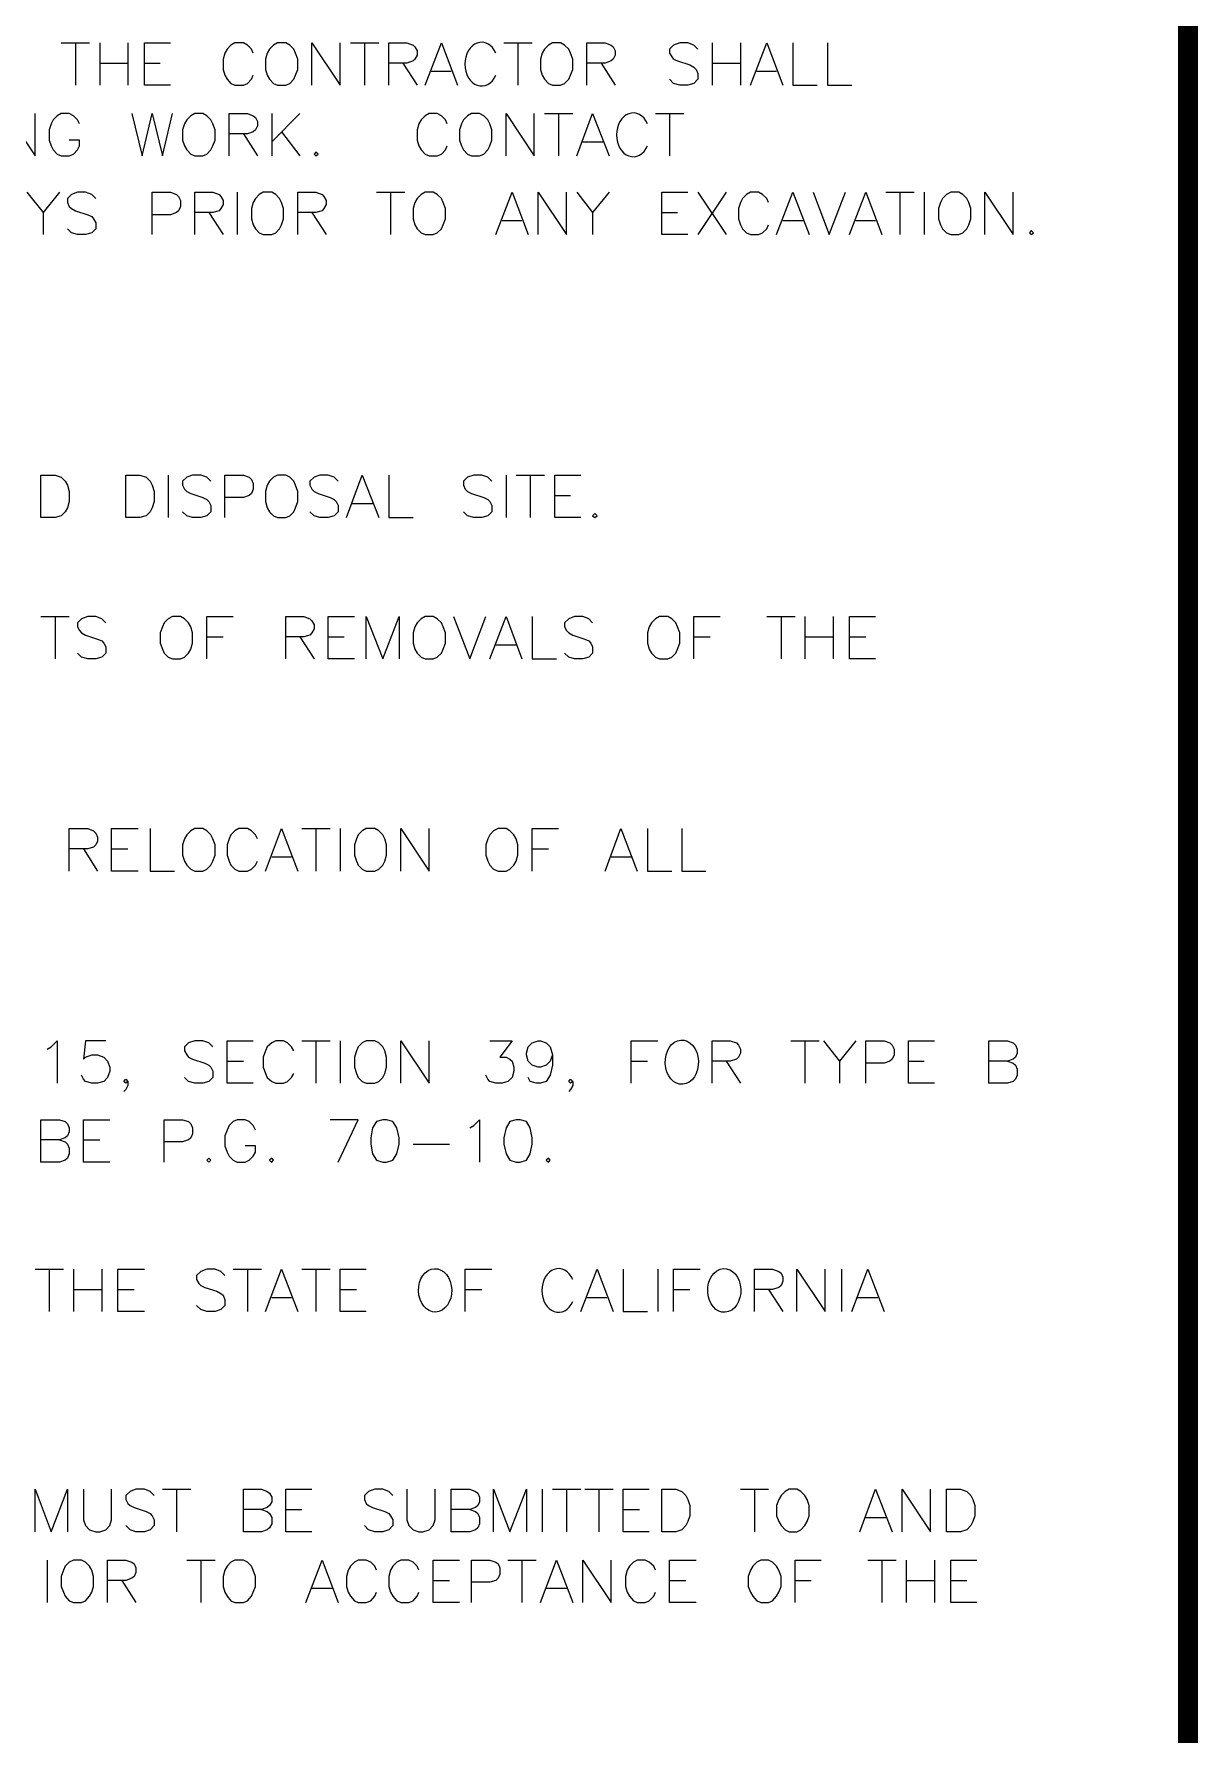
# Model space of a CAD drawing. Header units: millimetres. Extents: x -419 to 20046, y -14642 to 2638.
# Drawn here: x 33.227 to 35.421, y 10.324 to 13.532 of the extents above; entities that cross this region are included whole.
import ezdxf

# ---------------------------------------------------------------- set-up
doc = ezdxf.new("R2010")
doc.units = ezdxf.units.MM
doc.layers.add('PDF11_----TX03', color=7, linetype='Continuous')
doc.layers.add('PDF11_24x36$-$Yucca$Valley$TB$CUP$----TB02', color=7, linetype='Continuous')

msp = doc.modelspace()

# ---------------------------------------------------------------- linework, layer by layer
at = {"layer": 'PDF11_----TX03', "lineweight": 20}
for points in [[(33.2785, 13.5152), (33.3318, 13.5152)], [(33.3052, 13.5152), (33.3052, 13.4352)], [(33.351, 13.5152), (33.351, 13.4352)], [(33.4043, 13.5152), (33.4043, 13.4352)], [(33.4843, 13.4352), (33.4352, 13.4352), (33.4352, 13.5152), (33.4843, 13.5152)], [(33.6402, 13.4961), (33.6369, 13.5036), (33.6294, 13.5111), (33.6219, 13.5152), (33.606, 13.5152), (33.5985, 13.5111), (33.591, 13.5036), (33.5869, 13.4961), (33.5835, 13.4844), (33.5835, 13.4652), (33.5869, 13.4544), (33.591, 13.4469), (33.5985, 13.4386), (33.606, 13.4352), (33.6219, 13.4352), (33.6294, 13.4386), (33.6369, 13.4469), (33.6402, 13.4544)], [(33.751, 13.4352), (33.751, 13.5152), (33.8044, 13.4352), (33.8044, 13.5152)], [(33.8235, 13.5152), (33.8769, 13.5152)], [(33.8502, 13.5152), (33.8502, 13.4352)], [(33.896, 13.4352), (33.896, 13.5152), (33.9302, 13.5152), (33.9419, 13.5111), (33.9452, 13.5077), (33.9494, 13.5002), (33.9494, 13.4919), (33.9452, 13.4844), (33.9419, 13.4811), (33.9302, 13.4769), (33.896, 13.4769)], [(33.9644, 13.4352), (33.9952, 13.5152), (34.0252, 13.4352)], [(34.1127, 13.5152), (34.1661, 13.5152)], [(34.1394, 13.5152), (34.1394, 13.4352)], [(34.2694, 13.4352), (34.2694, 13.5152), (34.3036, 13.5152), (34.3152, 13.5111), (34.3186, 13.5077), (34.3227, 13.5002), (34.3227, 13.4919), (34.3186, 13.4844), (34.3152, 13.4811), (34.3036, 13.4769), (34.2694, 13.4769)], [(34.4786, 13.5036), (34.4711, 13.5111), (34.4594, 13.5152), (34.4444, 13.5152), (34.4328, 13.5111), (34.4253, 13.5036), (34.4253, 13.4961), (34.4294, 13.4886), (34.4328, 13.4844), (34.4403, 13.4811), (34.4636, 13.4736), (34.4711, 13.4694), (34.4753, 13.4652), (34.4786, 13.4577), (34.4786, 13.4469), (34.4711, 13.4386), (34.4594, 13.4352), (34.4444, 13.4352), (34.4328, 13.4386), (34.4253, 13.4469)], [(34.5053, 13.5152), (34.5053, 13.4352)], [(34.5586, 13.5152), (34.5586, 13.4352)], [(34.5778, 13.4352), (34.6086, 13.5152), (34.6386, 13.4352)], [(34.6578, 13.5152), (34.6578, 13.4352), (34.7036, 13.4352)], [(34.7228, 13.5152), (34.7228, 13.4352), (34.7686, 13.4352)], [(33.351, 13.4769), (33.4043, 13.4769)], [(33.4352, 13.4769), (33.4652, 13.4769)], [(33.9227, 13.4769), (33.9494, 13.4352)], [(34.2961, 13.4769), (34.3227, 13.4352)], [(34.5053, 13.4769), (34.5586, 13.4769)], [(33.9761, 13.4619), (34.0136, 13.4619)], [(34.5894, 13.4619), (34.6269, 13.4619)], [(33.176, 13.3019), (33.176, 13.3819), (33.2293, 13.3019), (33.2293, 13.3819)], [(33.3127, 13.3627), (33.3093, 13.3702), (33.3018, 13.3777), (33.2935, 13.3819), (33.2785, 13.3819), (33.271, 13.3777), (33.2635, 13.3702), (33.2593, 13.3627), (33.256, 13.3511), (33.256, 13.3319), (33.2593, 13.3211), (33.2635, 13.3136), (33.271, 13.3052), (33.2785, 13.3019), (33.2935, 13.3019), (33.3018, 13.3052), (33.3093, 13.3136), (33.3127, 13.3211), (33.3127, 13.3319), (33.2935, 13.3319)], [(33.4118, 13.3819), (33.431, 13.3019), (33.4502, 13.3819), (33.4693, 13.3019), (33.4885, 13.3819)], [(33.5952, 13.3019), (33.5952, 13.3819), (33.6294, 13.3819), (33.6402, 13.3777), (33.6444, 13.3744), (33.6485, 13.3669), (33.6485, 13.3586), (33.6444, 13.3511), (33.6402, 13.3477), (33.6294, 13.3436), (33.5952, 13.3436)], [(33.6752, 13.3819), (33.6752, 13.3019)], [(33.7285, 13.3819), (33.6752, 13.3286)], [(34.0061, 13.3627), (34.0027, 13.3702), (33.9952, 13.3777), (33.9869, 13.3819), (33.9719, 13.3819), (33.9644, 13.3777), (33.9569, 13.3702), (33.9527, 13.3627), (33.9494, 13.3511), (33.9494, 13.3319), (33.9527, 13.3211), (33.9569, 13.3136), (33.9644, 13.3052), (33.9719, 13.3019), (33.9869, 13.3019), (33.9952, 13.3052), (34.0027, 13.3136), (34.0061, 13.3211)], [(34.1169, 13.3019), (34.1169, 13.3819), (34.1702, 13.3019), (34.1702, 13.3819)], [(34.1894, 13.3819), (34.2427, 13.3819)], [(34.2161, 13.3819), (34.2161, 13.3019)], [(34.2502, 13.3019), (34.2802, 13.3819), (34.3111, 13.3019)], [(34.3986, 13.3819), (34.4519, 13.3819)], [(34.4253, 13.3819), (34.4253, 13.3019)], [(33.6935, 13.3477), (33.7285, 13.3019)], [(33.6219, 13.3436), (33.6485, 13.3019)], [(34.2619, 13.3286), (34.2994, 13.3286)], [(33.2135, 13.2336), (33.2443, 13.1952), (33.2443, 13.1536)], [(33.2752, 13.2336), (33.2443, 13.1952)], [(33.3435, 13.2219), (33.336, 13.2294), (33.3243, 13.2336), (33.3093, 13.2336), (33.2977, 13.2294), (33.2902, 13.2219), (33.2902, 13.2144), (33.2935, 13.2069), (33.2977, 13.2027), (33.3052, 13.1986), (33.3285, 13.1911), (33.336, 13.1877), (33.3393, 13.1836), (33.3435, 13.1761), (33.3435, 13.1644), (33.336, 13.1569), (33.3243, 13.1536), (33.3093, 13.1536), (33.2977, 13.1569), (33.2902, 13.1644)], [(33.4502, 13.1536), (33.4502, 13.2336), (33.4843, 13.2336), (33.496, 13.2294), (33.4993, 13.2252), (33.5035, 13.2177), (33.5035, 13.2069), (33.4993, 13.1986), (33.496, 13.1952), (33.4843, 13.1911), (33.4502, 13.1911)], [(33.5302, 13.1536), (33.5302, 13.2336), (33.5644, 13.2336), (33.576, 13.2294), (33.5794, 13.2252), (33.5835, 13.2177), (33.5835, 13.2102), (33.5794, 13.2027), (33.576, 13.1986), (33.5644, 13.1952), (33.5302, 13.1952)], [(33.6102, 13.2336), (33.6102, 13.1536)], [(33.7244, 13.1536), (33.7244, 13.2336), (33.7585, 13.2336), (33.7702, 13.2294), (33.7735, 13.2252), (33.7777, 13.2177), (33.7777, 13.2102), (33.7735, 13.2027), (33.7702, 13.1986), (33.7585, 13.1952), (33.7244, 13.1952)], [(33.8727, 13.2336), (33.926, 13.2336)], [(33.8994, 13.2336), (33.8994, 13.1536)], [(34.0977, 13.1536), (34.1286, 13.2336), (34.1586, 13.1536)], [(34.1777, 13.1536), (34.1777, 13.2336), (34.2311, 13.1536), (34.2311, 13.2336)], [(34.2502, 13.2336), (34.2802, 13.1952), (34.2802, 13.1536)], [(34.3111, 13.2336), (34.2802, 13.1952)], [(34.4594, 13.1536), (34.4103, 13.1536), (34.4103, 13.2336), (34.4594, 13.2336)], [(34.4786, 13.2336), (34.5319, 13.1536)], [(34.5319, 13.2336), (34.4786, 13.1536)], [(34.6119, 13.2144), (34.6086, 13.2219), (34.6003, 13.2294), (34.5928, 13.2336), (34.5778, 13.2336), (34.5703, 13.2294), (34.5628, 13.2219), (34.5586, 13.2144), (34.5553, 13.2027), (34.5553, 13.1836), (34.5586, 13.1719), (34.5628, 13.1644), (34.5703, 13.1569), (34.5778, 13.1536), (34.5928, 13.1536), (34.6003, 13.1569), (34.6086, 13.1644), (34.6119, 13.1719)], [(34.6269, 13.1536), (34.6578, 13.2336), (34.6886, 13.1536)], [(34.6961, 13.2336), (34.7261, 13.1536), (34.7569, 13.2336)], [(34.7644, 13.1536), (34.7953, 13.2336), (34.8253, 13.1536)], [(34.8328, 13.2336), (34.8861, 13.2336)], [(34.8595, 13.2336), (34.8595, 13.1536)], [(34.9053, 13.2336), (34.9053, 13.1536)], [(35.0195, 13.1536), (35.0195, 13.2336), (35.0728, 13.1536), (35.0728, 13.2336)], [(33.5569, 13.1952), (33.5835, 13.1536)], [(33.751, 13.1952), (33.7777, 13.1536)], [(34.4103, 13.1952), (34.4403, 13.1952)], [(34.1094, 13.1802), (34.1469, 13.1802)], [(34.6386, 13.1802), (34.6769, 13.1802)], [(34.7761, 13.1802), (34.8136, 13.1802)], [(33.4802, 12.7002), (33.4802, 12.6202)], [(33.5602, 12.6885), (33.5527, 12.696), (33.5418, 12.7002), (33.526, 12.7002), (33.5152, 12.696), (33.5068, 12.6885), (33.5068, 12.681), (33.511, 12.6735), (33.5152, 12.6693), (33.5227, 12.6652), (33.5452, 12.6577), (33.5527, 12.6543), (33.5569, 12.6502), (33.5602, 12.6427), (33.5602, 12.631), (33.5527, 12.6235), (33.5418, 12.6202), (33.526, 12.6202), (33.5152, 12.6235), (33.5068, 12.631)], [(33.5869, 12.6202), (33.5869, 12.7002), (33.6219, 12.7002), (33.6327, 12.696), (33.6369, 12.6918), (33.6402, 12.6843), (33.6402, 12.6735), (33.6369, 12.6652), (33.6327, 12.6618), (33.6219, 12.6577), (33.5869, 12.6577)], [(33.8002, 12.6885), (33.7927, 12.696), (33.7819, 12.7002), (33.766, 12.7002), (33.7552, 12.696), (33.7469, 12.6885), (33.7469, 12.681), (33.751, 12.6735), (33.7552, 12.6693), (33.7627, 12.6652), (33.7852, 12.6577), (33.7927, 12.6543), (33.7969, 12.6502), (33.8002, 12.6427), (33.8002, 12.631), (33.7927, 12.6235), (33.7819, 12.6202), (33.766, 12.6202), (33.7552, 12.6235), (33.7469, 12.631)], [(33.816, 12.6202), (33.846, 12.7002), (33.8769, 12.6202)], [(33.896, 12.7002), (33.896, 12.6202), (33.9419, 12.6202)], [(34.0902, 12.6885), (34.0827, 12.696), (34.0711, 12.7002), (34.0561, 12.7002), (34.0444, 12.696), (34.0369, 12.6885), (34.0369, 12.681), (34.0402, 12.6735), (34.0444, 12.6693), (34.0519, 12.6652), (34.0752, 12.6577), (34.0827, 12.6543), (34.0861, 12.6502), (34.0902, 12.6427), (34.0902, 12.631), (34.0827, 12.6235), (34.0711, 12.6202), (34.0561, 12.6202), (34.0444, 12.6235), (34.0369, 12.631)], [(34.1169, 12.7002), (34.1169, 12.6202)], [(34.1361, 12.7002), (34.1894, 12.7002)], [(34.1627, 12.7002), (34.1627, 12.6202)], [(34.2577, 12.6202), (34.2086, 12.6202), (34.2086, 12.7002), (34.2577, 12.7002)], [(33.8269, 12.6468), (33.8652, 12.6468)], [(34.2086, 12.6618), (34.2386, 12.6618)], [(33.2402, 12.4335), (33.2935, 12.4335)], [(33.2668, 12.4335), (33.2668, 12.3535)], [(33.3627, 12.4218), (33.3552, 12.4293), (33.3435, 12.4335), (33.3285, 12.4335), (33.3168, 12.4293), (33.3093, 12.4218), (33.3093, 12.4143), (33.3127, 12.4068), (33.3168, 12.4027), (33.3243, 12.3985), (33.3468, 12.391), (33.3552, 12.3877), (33.3585, 12.3835), (33.3627, 12.376), (33.3627, 12.3643), (33.3552, 12.3568), (33.3435, 12.3535), (33.3285, 12.3535), (33.3168, 12.3568), (33.3093, 12.3643)], [(33.5527, 12.3535), (33.5527, 12.4335), (33.6027, 12.4335)], [(33.7019, 12.3535), (33.7019, 12.4335), (33.736, 12.4335), (33.7469, 12.4293), (33.751, 12.4252), (33.7552, 12.4177), (33.7552, 12.4102), (33.751, 12.4027), (33.7469, 12.3985), (33.736, 12.3952), (33.7019, 12.3952)], [(33.831, 12.3535), (33.7819, 12.3535), (33.7819, 12.4335), (33.831, 12.4335)], [(33.8535, 12.3535), (33.8535, 12.4335), (33.8844, 12.3535), (33.9152, 12.4335), (33.9152, 12.3535)], [(34.0177, 12.4335), (34.0486, 12.3535), (34.0786, 12.4335)], [(34.0861, 12.3535), (34.1169, 12.4335), (34.1469, 12.3535)], [(34.1661, 12.4335), (34.1661, 12.3535), (34.2119, 12.3535)], [(34.2802, 12.4218), (34.2727, 12.4293), (34.2619, 12.4335), (34.2461, 12.4335), (34.2352, 12.4293), (34.2269, 12.4218), (34.2269, 12.4143), (34.2311, 12.4068), (34.2352, 12.4027), (34.2427, 12.3985), (34.2652, 12.391), (34.2727, 12.3877), (34.2769, 12.3835), (34.2802, 12.376), (34.2802, 12.3643), (34.2727, 12.3568), (34.2619, 12.3535), (34.2461, 12.3535), (34.2352, 12.3568), (34.2269, 12.3643)], [(34.4711, 12.3535), (34.4711, 12.4335), (34.5203, 12.4335)], [(34.6086, 12.4335), (34.6619, 12.4335)], [(34.6353, 12.4335), (34.6353, 12.3535)], [(34.6803, 12.4335), (34.6803, 12.3535)], [(34.7336, 12.4335), (34.7336, 12.3535)], [(34.8136, 12.3535), (34.7644, 12.3535), (34.7644, 12.4335), (34.8136, 12.4335)], [(33.5527, 12.3952), (33.5835, 12.3952)], [(33.7285, 12.3952), (33.7552, 12.3535)], [(33.7819, 12.3952), (33.8119, 12.3952)], [(34.4711, 12.3952), (34.5019, 12.3952)], [(34.6803, 12.3952), (34.7336, 12.3952)], [(34.7644, 12.3952), (34.7953, 12.3952)], [(34.0977, 12.3802), (34.1361, 12.3802)], [(33.2935, 11.9535), (33.2935, 12.0335), (33.3285, 12.0335), (33.3393, 12.0293), (33.3435, 12.0251), (33.3468, 12.0176), (33.3468, 12.0101), (33.3435, 12.0026), (33.3393, 11.9985), (33.3285, 11.9951), (33.2935, 11.9951)], [(33.4235, 11.9535), (33.3735, 11.9535), (33.3735, 12.0335), (33.4235, 12.0335)], [(33.446, 12.0335), (33.446, 11.9535), (33.4918, 11.9535)], [(33.6485, 12.0143), (33.6444, 12.0218), (33.6369, 12.0293), (33.6294, 12.0335), (33.6135, 12.0335), (33.606, 12.0293), (33.5985, 12.0218), (33.5952, 12.0143), (33.591, 12.0026), (33.591, 11.9835), (33.5952, 11.9718), (33.5985, 11.9643), (33.606, 11.9568), (33.6135, 11.9535), (33.6294, 11.9535), (33.6369, 11.9568), (33.6444, 11.9643), (33.6485, 11.9718)], [(33.6635, 11.9535), (33.6935, 12.0335), (33.7244, 11.9535)], [(33.7319, 12.0335), (33.7852, 12.0335)], [(33.7585, 12.0335), (33.7585, 11.9535)], [(33.8044, 12.0335), (33.8044, 11.9535)], [(33.9185, 11.9535), (33.9185, 12.0335), (33.9719, 11.9535), (33.9719, 12.0335)], [(34.1661, 11.9535), (34.1661, 12.0335), (34.2161, 12.0335)], [(34.3036, 11.9535), (34.3336, 12.0335), (34.3644, 11.9535)], [(34.3836, 12.0335), (34.3836, 11.9535), (34.4294, 11.9535)], [(34.4486, 12.0335), (34.4486, 11.9535), (34.4936, 11.9535)], [(33.3202, 11.9951), (33.3468, 11.9535)], [(33.3735, 11.9951), (33.4043, 11.9951)], [(33.6752, 11.9801), (33.7127, 11.9801)], [(34.1661, 11.9951), (34.1969, 11.9951)], [(34.3152, 11.9801), (34.3527, 11.9801)], [(33.2518, 11.6176), (33.2593, 11.6218), (33.271, 11.6334), (33.271, 11.5534)], [(33.3627, 11.6334), (33.3243, 11.6334), (33.3202, 11.5984), (33.3243, 11.6026), (33.336, 11.6068), (33.3468, 11.6068), (33.3585, 11.6026), (33.366, 11.5951), (33.3702, 11.5834), (33.3702, 11.5759), (33.366, 11.5643), (33.3585, 11.5568), (33.3468, 11.5534), (33.336, 11.5534), (33.3243, 11.5568), (33.3202, 11.5609), (33.3168, 11.5684)], [(33.5644, 11.6218), (33.5569, 11.6293), (33.5452, 11.6334), (33.5302, 11.6334), (33.5185, 11.6293), (33.511, 11.6218), (33.511, 11.6143), (33.5152, 11.6068), (33.5185, 11.6026), (33.526, 11.5984), (33.5494, 11.5909), (33.5569, 11.5876), (33.5602, 11.5834), (33.5644, 11.5759), (33.5644, 11.5643), (33.5569, 11.5568), (33.5452, 11.5534), (33.5302, 11.5534), (33.5185, 11.5568), (33.511, 11.5643)], [(33.6402, 11.5534), (33.591, 11.5534), (33.591, 11.6334), (33.6402, 11.6334)], [(33.7169, 11.6143), (33.7127, 11.6218), (33.7052, 11.6293), (33.6977, 11.6334), (33.6827, 11.6334), (33.6752, 11.6293), (33.6669, 11.6218), (33.6635, 11.6143), (33.6594, 11.6026), (33.6594, 11.5834), (33.6635, 11.5718), (33.6669, 11.5643), (33.6752, 11.5568), (33.6827, 11.5534), (33.6977, 11.5534), (33.7052, 11.5568), (33.7127, 11.5643), (33.7169, 11.5718)], [(33.7319, 11.6334), (33.7852, 11.6334)], [(33.7585, 11.6334), (33.7585, 11.5534)], [(33.8044, 11.6334), (33.8044, 11.5534)], [(33.9185, 11.5534), (33.9185, 11.6334), (33.9719, 11.5534), (33.9719, 11.6334)], [(34.0861, 11.6334), (34.1286, 11.6334), (34.1052, 11.6026), (34.1169, 11.6026), (34.1244, 11.5984), (34.1286, 11.5951), (34.1319, 11.5834), (34.1319, 11.5759), (34.1286, 11.5643), (34.1202, 11.5568), (34.1094, 11.5534), (34.0977, 11.5534), (34.0861, 11.5568), (34.0827, 11.5609), (34.0786, 11.5684)], [(34.2044, 11.6068), (34.2002, 11.5951), (34.1927, 11.5876), (34.1819, 11.5834), (34.1777, 11.5834), (34.1661, 11.5876), (34.1586, 11.5951), (34.1552, 11.6068), (34.1552, 11.6101), (34.1586, 11.6218), (34.1661, 11.6293), (34.1777, 11.6334), (34.1819, 11.6334), (34.1927, 11.6293), (34.2002, 11.6218), (34.2044, 11.6068), (34.2044, 11.5876), (34.2002, 11.5684), (34.1927, 11.5568), (34.1819, 11.5534), (34.1736, 11.5534), (34.1627, 11.5568), (34.1586, 11.5643)], [(34.3527, 11.5534), (34.3527, 11.6334), (34.4028, 11.6334)], [(34.5053, 11.5534), (34.5053, 11.6334), (34.5394, 11.6334), (34.5511, 11.6293), (34.5553, 11.6251), (34.5586, 11.6176), (34.5586, 11.6101), (34.5553, 11.6026), (34.5511, 11.5984), (34.5394, 11.5951), (34.5053, 11.5951)], [(34.6536, 11.6334), (34.7069, 11.6334)], [(34.6803, 11.6334), (34.6803, 11.5534)], [(34.7153, 11.6334), (34.7453, 11.5951), (34.7453, 11.5534)], [(34.7761, 11.6334), (34.7453, 11.5951)], [(34.7953, 11.5534), (34.7953, 11.6334), (34.8295, 11.6334), (34.8403, 11.6293), (34.8445, 11.6251), (34.8486, 11.6176), (34.8486, 11.6068), (34.8445, 11.5984), (34.8403, 11.5951), (34.8295, 11.5909), (34.7953, 11.5909)], [(34.9245, 11.5534), (34.8753, 11.5534), (34.8753, 11.6334), (34.9245, 11.6334)], [(35.062, 11.5951), (35.0728, 11.5909), (35.077, 11.5876), (35.0803, 11.5801), (35.0803, 11.5684), (35.077, 11.5609), (35.0728, 11.5568), (35.062, 11.5534), (35.027, 11.5534), (35.027, 11.6334), (35.062, 11.6334), (35.0728, 11.6293), (35.077, 11.6251), (35.0803, 11.6176), (35.0803, 11.6101), (35.077, 11.6026), (35.0728, 11.5984), (35.062, 11.5951), (35.027, 11.5951)], [(33.591, 11.5951), (33.6219, 11.5951)], [(34.3527, 11.5951), (34.3836, 11.5951)], [(34.5319, 11.5951), (34.5586, 11.5534)], [(34.8753, 11.5951), (34.9053, 11.5951)], [(33.4043, 11.5568), (33.4002, 11.5534), (33.3968, 11.5568), (33.4002, 11.5609), (33.4043, 11.5568), (33.4043, 11.5493), (33.4002, 11.5418), (33.3968, 11.5376)], [(34.2427, 11.5568), (34.2386, 11.5534), (34.2352, 11.5568), (34.2386, 11.5609), (34.2427, 11.5568), (34.2427, 11.5493), (34.2386, 11.5418), (34.2352, 11.5376)], [(33.2752, 11.4467), (33.286, 11.4426), (33.2902, 11.4384), (33.2935, 11.4309), (33.2935, 11.4201), (33.2902, 11.4117), (33.286, 11.4084), (33.2752, 11.4042), (33.2402, 11.4042), (33.2402, 11.4843), (33.2752, 11.4843), (33.286, 11.4809), (33.2902, 11.4768), (33.2935, 11.4693), (33.2935, 11.4618), (33.2902, 11.4542), (33.286, 11.4501), (33.2752, 11.4467), (33.2402, 11.4467)], [(33.3702, 11.4042), (33.3202, 11.4042), (33.3202, 11.4843), (33.3702, 11.4843)], [(33.4727, 11.4042), (33.4727, 11.4843), (33.5068, 11.4843), (33.5185, 11.4809), (33.5227, 11.4768), (33.526, 11.4693), (33.526, 11.4576), (33.5227, 11.4501), (33.5185, 11.4467), (33.5068, 11.4426), (33.4727, 11.4426)], [(33.6444, 11.4651), (33.6402, 11.4734), (33.6327, 11.4809), (33.6252, 11.4843), (33.6102, 11.4843), (33.6027, 11.4809), (33.5952, 11.4734), (33.591, 11.4651), (33.5869, 11.4542), (33.5869, 11.4351), (33.591, 11.4234), (33.5952, 11.4159), (33.6027, 11.4084), (33.6102, 11.4042), (33.6252, 11.4042), (33.6327, 11.4084), (33.6402, 11.4159), (33.6444, 11.4234), (33.6444, 11.4351), (33.6252, 11.4351)], [(33.8002, 11.4042), (33.8385, 11.4843), (33.7852, 11.4843)], [(34.0486, 11.4693), (34.0561, 11.4734), (34.0669, 11.4843), (34.0669, 11.4042)], [(33.3202, 11.4467), (33.351, 11.4467)], [(33.9419, 11.4384), (34.0102, 11.4384)], [(33.2293, 11.2026), (33.2827, 11.2026)], [(33.256, 11.2026), (33.256, 11.1226)], [(33.3018, 11.2026), (33.3018, 11.1226)], [(33.3552, 11.2026), (33.3552, 11.1226)], [(33.4352, 11.1226), (33.3852, 11.1226), (33.3852, 11.2026), (33.4352, 11.2026)], [(33.5869, 11.1909), (33.5794, 11.1984), (33.5685, 11.2026), (33.5527, 11.2026), (33.5418, 11.1984), (33.5335, 11.1909), (33.5335, 11.1834), (33.5377, 11.1759), (33.5418, 11.1717), (33.5494, 11.1684), (33.5719, 11.1609), (33.5794, 11.1567), (33.5835, 11.1534), (33.5869, 11.1451), (33.5869, 11.1342), (33.5794, 11.1267), (33.5685, 11.1226), (33.5527, 11.1226), (33.5418, 11.1267), (33.5335, 11.1342)], [(33.6027, 11.2026), (33.656, 11.2026)], [(33.6294, 11.2026), (33.6294, 11.1226)], [(33.6635, 11.1226), (33.6935, 11.2026), (33.7244, 11.1226)], [(33.7319, 11.2026), (33.7852, 11.2026)], [(33.7585, 11.2026), (33.7585, 11.1226)], [(33.8535, 11.1226), (33.8044, 11.1226), (33.8044, 11.2026), (33.8535, 11.2026)], [(34.0402, 11.1226), (34.0402, 11.2026), (34.0902, 11.2026)], [(34.2577, 11.1226), (34.2886, 11.2026), (34.3186, 11.1226)], [(34.3377, 11.2026), (34.3377, 11.1226), (34.3836, 11.1226)], [(34.4028, 11.2026), (34.4028, 11.1226)], [(34.4328, 11.1226), (34.4328, 11.2026), (34.4828, 11.2026)], [(34.5853, 11.1226), (34.5853, 11.2026), (34.6194, 11.2026), (34.6311, 11.1984), (34.6353, 11.1951), (34.6386, 11.1876), (34.6386, 11.1801), (34.6353, 11.1717), (34.6311, 11.1684), (34.6194, 11.1642), (34.5853, 11.1642)], [(34.6653, 11.1226), (34.6653, 11.2026), (34.7186, 11.1226), (34.7186, 11.2026)], [(34.7494, 11.2026), (34.7494, 11.1226)], [(34.7686, 11.1226), (34.7986, 11.2026), (34.8295, 11.1226)], [(33.3018, 11.1642), (33.3552, 11.1642)], [(33.3852, 11.1642), (33.416, 11.1642)], [(33.8044, 11.1642), (33.8352, 11.1642)], [(34.0402, 11.1642), (34.0711, 11.1642)], [(34.4328, 11.1642), (34.4636, 11.1642)], [(34.6119, 11.1642), (34.6386, 11.1226)], [(33.6752, 11.1492), (33.7127, 11.1492)], [(34.2694, 11.1492), (34.3069, 11.1492)], [(34.7794, 11.1492), (34.8178, 11.1492)], [(33.2293, 10.7075), (33.2293, 10.7875), (33.2593, 10.7075), (33.2902, 10.7875), (33.2902, 10.7075)], [(33.3202, 10.7875), (33.3202, 10.73), (33.3243, 10.7192), (33.3318, 10.7109), (33.3435, 10.7075), (33.351, 10.7075), (33.3627, 10.7109), (33.3702, 10.7192), (33.3735, 10.73), (33.3735, 10.7875)], [(33.4535, 10.7759), (33.446, 10.7834), (33.4352, 10.7875), (33.4193, 10.7875), (33.4085, 10.7834), (33.4002, 10.7759), (33.4002, 10.7684), (33.4043, 10.7609), (33.4085, 10.7567), (33.416, 10.7534), (33.4385, 10.7459), (33.446, 10.7417), (33.4502, 10.7375), (33.4535, 10.73), (33.4535, 10.7192), (33.446, 10.7109), (33.4352, 10.7075), (33.4193, 10.7075), (33.4085, 10.7109), (33.4002, 10.7192)], [(33.4693, 10.7875), (33.5227, 10.7875)], [(33.496, 10.7875), (33.496, 10.7075)], [(33.656, 10.7492), (33.6669, 10.7459), (33.671, 10.7417), (33.6752, 10.7342), (33.6752, 10.7225), (33.671, 10.715), (33.6669, 10.7109), (33.656, 10.7075), (33.6219, 10.7075), (33.6219, 10.7875), (33.656, 10.7875), (33.6669, 10.7834), (33.671, 10.78), (33.6752, 10.7725), (33.6752, 10.7642), (33.671, 10.7567), (33.6669, 10.7534), (33.656, 10.7492), (33.6219, 10.7492)], [(33.751, 10.7075), (33.7019, 10.7075), (33.7019, 10.7875), (33.751, 10.7875)], [(33.9035, 10.7759), (33.896, 10.7834), (33.8844, 10.7875), (33.8694, 10.7875), (33.8577, 10.7834), (33.8502, 10.7759), (33.8502, 10.7684), (33.8535, 10.7609), (33.8577, 10.7567), (33.8652, 10.7534), (33.8885, 10.7459), (33.896, 10.7417), (33.8994, 10.7375), (33.9035, 10.73), (33.9035, 10.7192), (33.896, 10.7109), (33.8844, 10.7075), (33.8694, 10.7075), (33.8577, 10.7109), (33.8502, 10.7192)], [(33.9302, 10.7875), (33.9302, 10.73), (33.9335, 10.7192), (33.9419, 10.7109), (33.9527, 10.7075), (33.9602, 10.7075), (33.9719, 10.7109), (33.9794, 10.7192), (33.9836, 10.73), (33.9836, 10.7875)], [(34.0486, 10.7492), (34.0594, 10.7459), (34.0636, 10.7417), (34.0669, 10.7342), (34.0669, 10.7225), (34.0636, 10.715), (34.0594, 10.7109), (34.0486, 10.7075), (34.0136, 10.7075), (34.0136, 10.7875), (34.0486, 10.7875), (34.0594, 10.7834), (34.0636, 10.78), (34.0669, 10.7725), (34.0669, 10.7642), (34.0636, 10.7567), (34.0594, 10.7534), (34.0486, 10.7492), (34.0136, 10.7492)], [(34.0936, 10.7075), (34.0936, 10.7875), (34.1244, 10.7075), (34.1552, 10.7875), (34.1552, 10.7075)], [(34.1852, 10.7875), (34.1852, 10.7075)], [(34.2044, 10.7875), (34.2577, 10.7875)], [(34.2311, 10.7875), (34.2311, 10.7075)], [(34.2652, 10.7875), (34.3186, 10.7875)], [(34.2919, 10.7875), (34.2919, 10.7075)], [(34.3869, 10.7075), (34.3377, 10.7075), (34.3377, 10.7875), (34.3869, 10.7875)], [(34.5586, 10.7875), (34.6119, 10.7875)], [(34.5853, 10.7875), (34.5853, 10.7075)], [(34.7836, 10.7075), (34.8136, 10.7875), (34.8445, 10.7075)], [(34.8636, 10.7075), (34.8636, 10.7875), (34.917, 10.7075), (34.917, 10.7875)], [(33.7019, 10.7492), (33.7319, 10.7492)], [(34.3377, 10.7492), (34.3686, 10.7492)], [(34.7953, 10.7342), (34.8328, 10.7342)], [(33.2518, 10.6542), (33.2518, 10.5742)], [(33.366, 10.5742), (33.366, 10.6542), (33.4002, 10.6542), (33.4118, 10.65), (33.416, 10.6467), (33.4193, 10.6392), (33.4193, 10.6309), (33.416, 10.6233), (33.4118, 10.62), (33.4002, 10.6158), (33.366, 10.6158)], [(33.5152, 10.6542), (33.5685, 10.6542)], [(33.5418, 10.6542), (33.5418, 10.5742)], [(33.7394, 10.5742), (33.7702, 10.6542), (33.8002, 10.5742)], [(33.8727, 10.635), (33.8694, 10.6425), (33.8619, 10.65), (33.8535, 10.6542), (33.8385, 10.6542), (33.831, 10.65), (33.8235, 10.6425), (33.8194, 10.635), (33.816, 10.6233), (33.816, 10.6042), (33.8194, 10.5933), (33.8235, 10.5858), (33.831, 10.5775), (33.8385, 10.5742), (33.8535, 10.5742), (33.8619, 10.5775), (33.8694, 10.5858), (33.8727, 10.5933)], [(33.9527, 10.635), (33.9494, 10.6425), (33.9419, 10.65), (33.9335, 10.6542), (33.9185, 10.6542), (33.911, 10.65), (33.9035, 10.6425), (33.8994, 10.635), (33.896, 10.6233), (33.896, 10.6042), (33.8994, 10.5933), (33.9035, 10.5858), (33.911, 10.5775), (33.9185, 10.5742), (33.9335, 10.5742), (33.9419, 10.5775), (33.9494, 10.5858), (33.9527, 10.5933)], [(34.0294, 10.5742), (33.9794, 10.5742), (33.9794, 10.6542), (34.0294, 10.6542)], [(34.0519, 10.5742), (34.0519, 10.6542), (34.0861, 10.6542), (34.0977, 10.65), (34.1019, 10.6467), (34.1052, 10.6392), (34.1052, 10.6275), (34.1019, 10.62), (34.0977, 10.6158), (34.0861, 10.6125), (34.0519, 10.6125)], [(34.1202, 10.6542), (34.1736, 10.6542)], [(34.1469, 10.6542), (34.1469, 10.5742)], [(34.1819, 10.5742), (34.2119, 10.6542), (34.2427, 10.5742)], [(34.2619, 10.5742), (34.2619, 10.6542), (34.3152, 10.5742), (34.3152, 10.6542)], [(34.3986, 10.635), (34.3953, 10.6425), (34.3869, 10.65), (34.3794, 10.6542), (34.3644, 10.6542), (34.3569, 10.65), (34.3494, 10.6425), (34.3452, 10.635), (34.3419, 10.6233), (34.3419, 10.6042), (34.3452, 10.5933), (34.3494, 10.5858), (34.3569, 10.5775), (34.3644, 10.5742), (34.3794, 10.5742), (34.3869, 10.5775), (34.3953, 10.5858), (34.3986, 10.5933)], [(34.4753, 10.5742), (34.4253, 10.5742), (34.4253, 10.6542), (34.4753, 10.6542)], [(34.6619, 10.5742), (34.6619, 10.6542), (34.7111, 10.6542)], [(34.7986, 10.6542), (34.852, 10.6542)], [(34.8253, 10.6542), (34.8253, 10.5742)], [(34.8711, 10.6542), (34.8711, 10.5742)], [(34.9245, 10.6542), (34.9245, 10.5742)], [(35.0045, 10.5742), (34.9553, 10.5742), (34.9553, 10.6542), (35.0045, 10.6542)], [(33.3927, 10.6158), (33.4193, 10.5742)], [(33.751, 10.6008), (33.7894, 10.6008)], [(33.9794, 10.6158), (34.0102, 10.6158)], [(34.1927, 10.6008), (34.2311, 10.6008)], [(34.4253, 10.6158), (34.4561, 10.6158)], [(34.6619, 10.6158), (34.6919, 10.6158)], [(34.8711, 10.6158), (34.9245, 10.6158)], [(34.9553, 10.6158), (34.9853, 10.6158)]]:
    msp.add_lwpolyline(points, dxfattribs=at)
for points in [[(33.686, 13.5152), (33.6785, 13.5111), (33.671, 13.5036), (33.6669, 13.4961), (33.6635, 13.4844), (33.6635, 13.4652), (33.6669, 13.4544), (33.671, 13.4469), (33.6785, 13.4386), (33.686, 13.4352), (33.7019, 13.4352), (33.7094, 13.4386), (33.7169, 13.4469), (33.7202, 13.4544), (33.7244, 13.4652), (33.7244, 13.4844), (33.7202, 13.4961), (33.7169, 13.5036), (33.7094, 13.5111), (33.7019, 13.5152)], [(34.2044, 13.5152), (34.1969, 13.5111), (34.1894, 13.5036), (34.1852, 13.4961), (34.1819, 13.4844), (34.1819, 13.4652), (34.1852, 13.4544), (34.1894, 13.4469), (34.1969, 13.4386), (34.2044, 13.4352), (34.2194, 13.4352), (34.2269, 13.4386), (34.2352, 13.4469), (34.2386, 13.4544), (34.2427, 13.4652), (34.2427, 13.4844), (34.2386, 13.4961), (34.2352, 13.5036), (34.2269, 13.5111), (34.2194, 13.5152)], [(33.5302, 13.3819), (33.5227, 13.3777), (33.5152, 13.3702), (33.511, 13.3627), (33.5068, 13.3511), (33.5068, 13.3319), (33.511, 13.3211), (33.5152, 13.3136), (33.5227, 13.3052), (33.5302, 13.3019), (33.5452, 13.3019), (33.5527, 13.3052), (33.5602, 13.3136), (33.5644, 13.3211), (33.5685, 13.3319), (33.5685, 13.3511), (33.5644, 13.3627), (33.5602, 13.3702), (33.5527, 13.3777), (33.5452, 13.3819)], [(34.0519, 13.3819), (34.0444, 13.3777), (34.0369, 13.3702), (34.0327, 13.3627), (34.0294, 13.3511), (34.0294, 13.3319), (34.0327, 13.3211), (34.0369, 13.3136), (34.0444, 13.3052), (34.0519, 13.3019), (34.0669, 13.3019), (34.0752, 13.3052), (34.0827, 13.3136), (34.0861, 13.3211), (34.0902, 13.3319), (34.0902, 13.3511), (34.0861, 13.3627), (34.0827, 13.3702), (34.0752, 13.3777), (34.0669, 13.3819)], [(33.7585, 13.3094), (33.7552, 13.3052), (33.7585, 13.3019), (33.7627, 13.3052)], [(33.6594, 13.2336), (33.6519, 13.2294), (33.6444, 13.2219), (33.6402, 13.2144), (33.6369, 13.2027), (33.6369, 13.1836), (33.6402, 13.1719), (33.6444, 13.1644), (33.6519, 13.1569), (33.6594, 13.1536), (33.6752, 13.1536), (33.6827, 13.1569), (33.6902, 13.1644), (33.6935, 13.1719), (33.6977, 13.1836), (33.6977, 13.2027), (33.6935, 13.2144), (33.6902, 13.2219), (33.6827, 13.2294), (33.6752, 13.2336)], [(33.9644, 13.2336), (33.9569, 13.2294), (33.9494, 13.2219), (33.9452, 13.2144), (33.9419, 13.2027), (33.9419, 13.1836), (33.9452, 13.1719), (33.9494, 13.1644), (33.9569, 13.1569), (33.9644, 13.1536), (33.9794, 13.1536), (33.9869, 13.1569), (33.9952, 13.1644), (33.9986, 13.1719), (34.0027, 13.1836), (34.0027, 13.2027), (33.9986, 13.2144), (33.9952, 13.2219), (33.9869, 13.2294), (33.9794, 13.2336)], [(34.9553, 13.2336), (34.947, 13.2294), (34.9395, 13.2219), (34.9361, 13.2144), (34.932, 13.2027), (34.932, 13.1836), (34.9361, 13.1719), (34.9395, 13.1644), (34.947, 13.1569), (34.9553, 13.1536), (34.9703, 13.1536), (34.9778, 13.1569), (34.9853, 13.1644), (34.9895, 13.1719), (34.9928, 13.1836), (34.9928, 13.2027), (34.9895, 13.2144), (34.9853, 13.2219), (34.9778, 13.2294), (34.9703, 13.2336)], [(35.107, 13.1611), (35.1036, 13.1569), (35.107, 13.1536), (35.1111, 13.1569)], [(33.2402, 12.6202), (33.2402, 12.7002), (33.2668, 12.7002), (33.2785, 12.696), (33.286, 12.6885), (33.2902, 12.681), (33.2935, 12.6693), (33.2935, 12.6502), (33.2902, 12.6385), (33.286, 12.631), (33.2785, 12.6235), (33.2668, 12.6202)], [(33.4002, 12.6202), (33.4002, 12.7002), (33.4268, 12.7002), (33.4385, 12.696), (33.446, 12.6885), (33.4502, 12.681), (33.4535, 12.6693), (33.4535, 12.6502), (33.4502, 12.6385), (33.446, 12.631), (33.4385, 12.6235), (33.4268, 12.6202)], [(33.686, 12.7002), (33.6785, 12.696), (33.671, 12.6885), (33.6669, 12.681), (33.6635, 12.6693), (33.6635, 12.6502), (33.6669, 12.6385), (33.671, 12.631), (33.6785, 12.6235), (33.686, 12.6202), (33.7019, 12.6202), (33.7094, 12.6235), (33.7169, 12.631), (33.7202, 12.6385), (33.7244, 12.6502), (33.7244, 12.6693), (33.7202, 12.681), (33.7169, 12.6885), (33.7094, 12.696), (33.7019, 12.7002)], [(34.2844, 12.6277), (34.2802, 12.6235), (34.2844, 12.6202), (34.2886, 12.6235)], [(33.4885, 12.4335), (33.4802, 12.4293), (33.4727, 12.4218), (33.4693, 12.4143), (33.4652, 12.4027), (33.4652, 12.3835), (33.4693, 12.3718), (33.4727, 12.3643), (33.4802, 12.3568), (33.4885, 12.3535), (33.5035, 12.3535), (33.511, 12.3568), (33.5185, 12.3643), (33.5227, 12.3718), (33.526, 12.3835), (33.526, 12.4027), (33.5227, 12.4143), (33.5185, 12.4218), (33.511, 12.4293), (33.5035, 12.4335)], [(33.9644, 12.4335), (33.9569, 12.4293), (33.9494, 12.4218), (33.9452, 12.4143), (33.9419, 12.4027), (33.9419, 12.3835), (33.9452, 12.3718), (33.9494, 12.3643), (33.9569, 12.3568), (33.9644, 12.3535), (33.9794, 12.3535), (33.9869, 12.3568), (33.9952, 12.3643), (33.9986, 12.3718), (34.0027, 12.3835), (34.0027, 12.4027), (33.9986, 12.4143), (33.9952, 12.4218), (33.9869, 12.4293), (33.9794, 12.4335)], [(34.4061, 12.4335), (34.3986, 12.4293), (34.3911, 12.4218), (34.3869, 12.4143), (34.3836, 12.4027), (34.3836, 12.3835), (34.3869, 12.3718), (34.3911, 12.3643), (34.3986, 12.3568), (34.4061, 12.3535), (34.4219, 12.3535), (34.4294, 12.3568), (34.4369, 12.3643), (34.4403, 12.3718), (34.4444, 12.3835), (34.4444, 12.4027), (34.4403, 12.4143), (34.4369, 12.4218), (34.4294, 12.4293), (34.4219, 12.4335)], [(33.5302, 12.0335), (33.5227, 12.0293), (33.5152, 12.0218), (33.511, 12.0143), (33.5068, 12.0026), (33.5068, 11.9835), (33.511, 11.9718), (33.5152, 11.9643), (33.5227, 11.9568), (33.5302, 11.9535), (33.5452, 11.9535), (33.5527, 11.9568), (33.5602, 11.9643), (33.5644, 11.9718), (33.5685, 11.9835), (33.5685, 12.0026), (33.5644, 12.0143), (33.5602, 12.0218), (33.5527, 12.0293), (33.5452, 12.0335)], [(33.8535, 12.0335), (33.846, 12.0293), (33.8385, 12.0218), (33.8352, 12.0143), (33.831, 12.0026), (33.831, 11.9835), (33.8352, 11.9718), (33.8385, 11.9643), (33.846, 11.9568), (33.8535, 11.9535), (33.8694, 11.9535), (33.8769, 11.9568), (33.8844, 11.9643), (33.8885, 11.9718), (33.8919, 11.9835), (33.8919, 12.0026), (33.8885, 12.0143), (33.8844, 12.0218), (33.8769, 12.0293), (33.8694, 12.0335)], [(34.1019, 12.0335), (34.0936, 12.0293), (34.0861, 12.0218), (34.0827, 12.0143), (34.0786, 12.0026), (34.0786, 11.9835), (34.0827, 11.9718), (34.0861, 11.9643), (34.0936, 11.9568), (34.1019, 11.9535), (34.1169, 11.9535), (34.1244, 11.9568), (34.1319, 11.9643), (34.1361, 11.9718), (34.1394, 11.9835), (34.1394, 12.0026), (34.1361, 12.0143), (34.1319, 12.0218), (34.1244, 12.0293), (34.1169, 12.0335)], [(33.8535, 11.6334), (33.846, 11.6293), (33.8385, 11.6218), (33.8352, 11.6143), (33.831, 11.6026), (33.831, 11.5834), (33.8352, 11.5718), (33.8385, 11.5643), (33.846, 11.5568), (33.8535, 11.5534), (33.8694, 11.5534), (33.8769, 11.5568), (33.8844, 11.5643), (33.8885, 11.5718), (33.8919, 11.5834), (33.8919, 11.6026), (33.8885, 11.6143), (33.8844, 11.6218), (33.8769, 11.6293), (33.8694, 11.6334)], [(33.8844, 11.4843), (33.8727, 11.4809), (33.8652, 11.4693), (33.8619, 11.4501), (33.8619, 11.4384), (33.8652, 11.4201), (33.8727, 11.4084), (33.8844, 11.4042), (33.8919, 11.4042), (33.9035, 11.4084), (33.911, 11.4201), (33.9152, 11.4384), (33.9152, 11.4501), (33.911, 11.4693), (33.9035, 11.4809), (33.8919, 11.4843)], [(34.1361, 11.4843), (34.1244, 11.4809), (34.1169, 11.4693), (34.1127, 11.4501), (34.1127, 11.4384), (34.1169, 11.4201), (34.1244, 11.4084), (34.1361, 11.4042), (34.1436, 11.4042), (34.1552, 11.4084), (34.1627, 11.4201), (34.1661, 11.4384), (34.1661, 11.4501), (34.1627, 11.4693), (34.1552, 11.4809), (34.1436, 11.4843)], [(33.5569, 11.4117), (33.5527, 11.4084), (33.5569, 11.4042), (33.5602, 11.4084)], [(33.6752, 11.4117), (33.671, 11.4084), (33.6752, 11.4042), (33.6785, 11.4084)], [(34.1969, 11.4117), (34.1927, 11.4084), (34.1969, 11.4042), (34.2002, 11.4084)], [(34.4103, 10.7075), (34.4103, 10.7875), (34.4369, 10.7875), (34.4486, 10.7834), (34.4561, 10.7759), (34.4594, 10.7684), (34.4636, 10.7567), (34.4636, 10.7375), (34.4594, 10.7267), (34.4561, 10.7192), (34.4486, 10.7109), (34.4369, 10.7075)], [(34.6503, 10.7875), (34.6428, 10.7834), (34.6353, 10.7759), (34.6311, 10.7684), (34.6269, 10.7567), (34.6269, 10.7375), (34.6311, 10.7267), (34.6353, 10.7192), (34.6428, 10.7109), (34.6503, 10.7075), (34.6653, 10.7075), (34.6728, 10.7109), (34.6803, 10.7192), (34.6844, 10.7267), (34.6886, 10.7375), (34.6886, 10.7567), (34.6844, 10.7684), (34.6803, 10.7759), (34.6728, 10.7834), (34.6653, 10.7875)], [(34.947, 10.7075), (34.947, 10.7875), (34.9736, 10.7875), (34.9853, 10.7834), (34.9928, 10.7759), (34.997, 10.7684), (35.0003, 10.7567), (35.0003, 10.7375), (34.997, 10.7267), (34.9928, 10.7192), (34.9853, 10.7109), (34.9736, 10.7075)], [(33.3018, 10.6542), (33.2935, 10.65), (33.286, 10.6425), (33.2827, 10.635), (33.2785, 10.6233), (33.2785, 10.6042), (33.2827, 10.5933), (33.286, 10.5858), (33.2935, 10.5775), (33.3018, 10.5742), (33.3168, 10.5742), (33.3243, 10.5775), (33.3318, 10.5858), (33.336, 10.5933), (33.3393, 10.6042), (33.3393, 10.6233), (33.336, 10.635), (33.3318, 10.6425), (33.3243, 10.65), (33.3168, 10.6542)], [(33.606, 10.6542), (33.5985, 10.65), (33.591, 10.6425), (33.5869, 10.635), (33.5835, 10.6233), (33.5835, 10.6042), (33.5869, 10.5933), (33.591, 10.5858), (33.5985, 10.5775), (33.606, 10.5742), (33.6219, 10.5742), (33.6294, 10.5775), (33.6369, 10.5858), (33.6402, 10.5933), (33.6444, 10.6042), (33.6444, 10.6233), (33.6402, 10.635), (33.6369, 10.6425), (33.6294, 10.65), (33.6219, 10.6542)], [(34.5969, 10.6542), (34.5894, 10.65), (34.5819, 10.6425), (34.5778, 10.635), (34.5736, 10.6233), (34.5736, 10.6042), (34.5778, 10.5933), (34.5819, 10.5858), (34.5894, 10.5775), (34.5969, 10.5742), (34.6119, 10.5742), (34.6194, 10.5775), (34.6269, 10.5858), (34.6311, 10.5933), (34.6353, 10.6042), (34.6353, 10.6233), (34.6311, 10.635), (34.6269, 10.6425), (34.6194, 10.65), (34.6119, 10.6542)]]:
    msp.add_lwpolyline(points, close=True, dxfattribs=at)
for centre, major_axis, ratio, start_param, end_param in [((34.0707, 13.4751), (0.0003, 0.0413), 0.758892, 5.250474, 10.474903), ((34.3566, 13.3418), (0.0003, 0.0413), 0.758892, 5.250474, 10.474903), ((34.4483, 11.593), (-0.0002, 0.0418), 0.750356, 0.254253, 6.537438), ((33.9833, 11.1627), (-0.0006, 0.0409), 0.765279, 0.214426, 6.497611), ((34.2157, 11.1625), (0.0001, 0.0412), 0.760675, 5.246457, 10.468072), ((34.5283, 11.1626), (-0.0002, 0.0413), 0.756513, 0.253674, 6.536859)]:
    msp.add_ellipse(centre, major_axis=major_axis, ratio=ratio, start_param=start_param, end_param=end_param, dxfattribs=at)
at = {"layer": 'PDF11_24x36$-$Yucca$Valley$TB$CUP$----TB02', "lineweight": 0, "const_width": 0.0375}
msp.add_lwpolyline([(35.4024, 0.4996), (35.4024, 23.5006), (0.9184, 23.5006), (0.9184, 0.4996)], close=True, dxfattribs=at)

doc.saveas('drawing.dxf')
